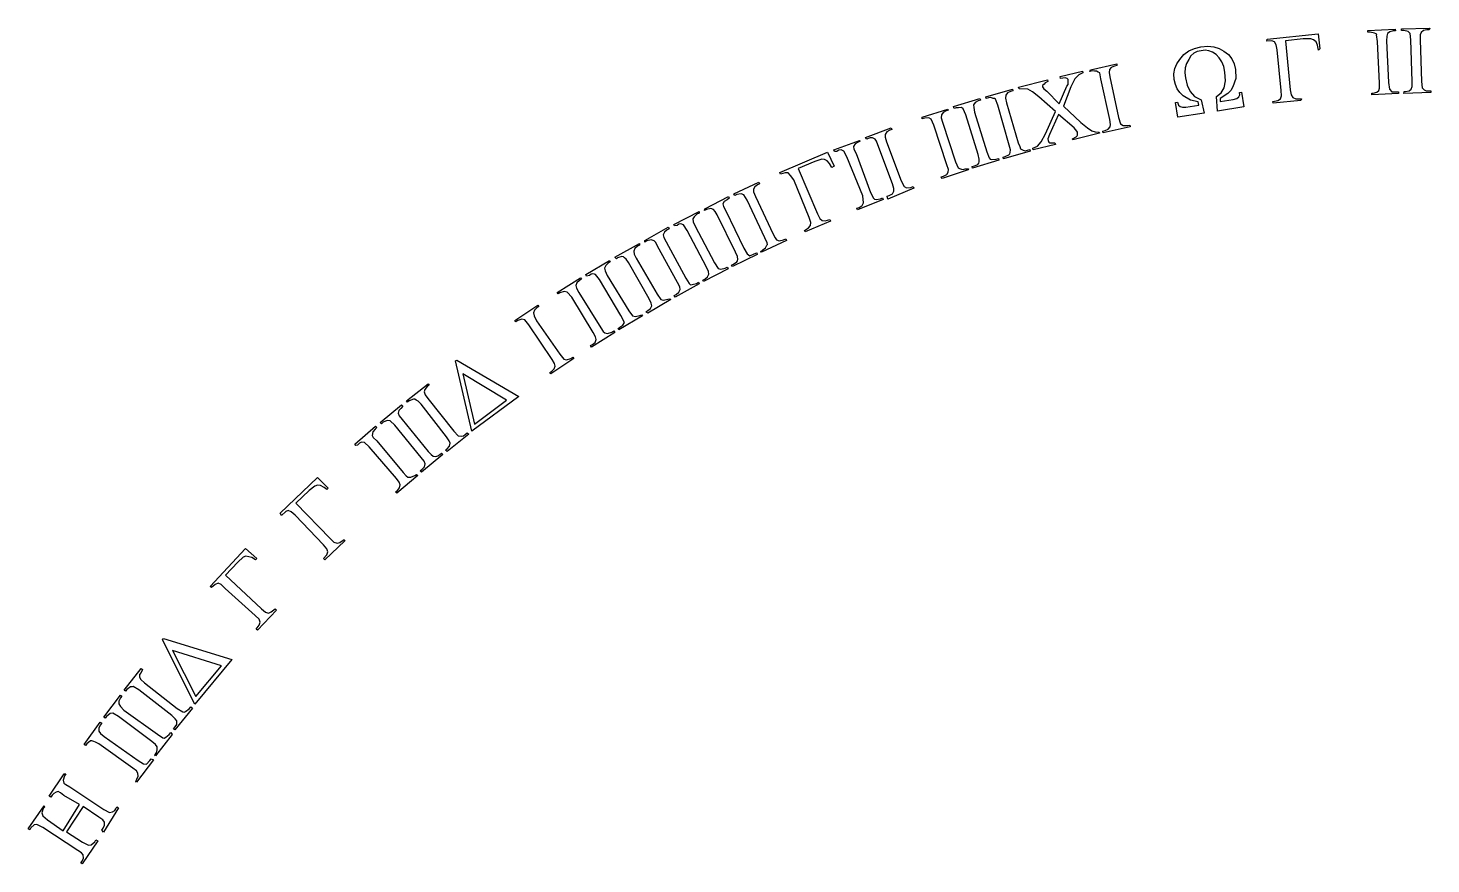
# Model space of a CAD drawing. Extents: x 0 to 660, y 0 to 661.
# Drawn here: x 49.2 to 323.4, y 496.8 to 660.2 of the extents above; entities that cross this region are included whole.
import ezdxf

# ---------------------------------------------------------------- set-up
doc = ezdxf.new("R2010")
doc.units = 0

msp = doc.modelspace()

# ---------------------------------------------------------------- linework, layer by layer
at = {"layer": 'Layer 1'}
for p, q in [((291.433, 658.087), (301.387, 659.11)), ((301.387, 659.11), (301.731, 656.181)), ((311.08, 659.78), (316.478, 660.045)), ((311.097, 659.436), (311.08, 659.78)), ((311.543, 659.458), (311.097, 659.436)), ((312.409, 659.277), (311.543, 659.458)), ((312.745125, 659.10525), (312.409, 659.277)), ((312.844234, 659.005312), (312.745125, 659.10525)), ((312.809, 658.896), (312.844234, 659.005312)), ((312.992, 657.638), (312.809, 658.896)), ((314.78875, 658.65325), (314.776, 657.726)), ((314.938, 659.168), (314.78875, 658.65325)), ((315.37875, 659.53175), (314.938, 659.168)), ((316.04, 659.678), (315.37875, 659.53175)), ((316.495, 659.701), (316.04, 659.678)), ((316.478, 660.045), (316.495, 659.701)), ((317.671, 660.091), (323.23, 660.249)), ((317.681, 659.747), (317.671, 660.091)), ((318.128, 659.76), (317.681, 659.747)), ((318.99, 659.562), (318.128, 659.76)), ((319.383, 659.173), (318.99, 659.562)), ((319.54, 657.913), (319.383, 659.173)), ((321.35675, 658.891375), (321.325, 657.965)), ((321.516, 659.403), (321.35675, 658.891375)), ((321.997, 659.7585), (321.516, 659.403)), ((322.628, 659.892), (321.997, 659.7585)), ((323.083, 659.905), (322.628, 659.892)), ((323.23, 660.249), (323.083, 659.905)), ((275.131937, 655.054547), (276.08425, 655.768125)), ((276.08425, 655.768125), (277.195938, 656.268891)), ((277.737875, 655.653578), (277.071, 655.309125)), ((277.195938, 656.268891), (278.467, 656.574)), ((278.518, 655.82), (277.737875, 655.653578)), ((278.467, 656.574), (279.805766, 656.676938)), ((279.286359, 655.902703), (278.518, 655.82)), ((280.029875, 655.798375), (279.286359, 655.902703)), ((279.805766, 656.676938), (280.972125, 656.57325)), ((280.748453, 655.513859), (280.029875, 655.798375)), ((281.442, 655.056), (280.748453, 655.513859)), ((280.972125, 656.57325), (282.015672, 656.262938)), ((282.015672, 656.262938), (282.986, 655.746)), ((282.986, 655.746), (283.840031, 655.056922)), ((291.353, 657.659), (291.433, 658.087)), ((292.365625, 657.72), (291.353, 657.659)), ((292.881, 657.526), (292.365625, 657.72)), ((293.180375, 656.991125), (292.881, 657.526)), ((293.365, 655.986), (293.180375, 656.991125)), ((294.175, 648.009), (293.365, 655.986)), ((298.495, 658.124), (294.979, 657.767)), ((294.979, 657.767), (295.951, 648.189)), ((299.939, 658.126), (298.495, 658.124)), ((300.488875, 657.930875), (299.939, 658.126)), ((300.984, 657.531), (300.488875, 657.930875)), ((301.255, 656.90825), (300.984, 657.531)), ((300.984, 657.531), (300.984, 657.531)), ((301.463, 655.942), (301.255, 656.90825)), ((301.731, 656.181), (301.463, 655.942)), ((313.391, 649.5), (312.992, 657.638)), ((314.776, 657.726), (315.175, 649.587)), ((319.779, 649.768), (319.54, 657.913)), ((321.325, 657.965), (321.564, 649.82)), ((256.86, 652.103), (262.027, 653.258)), ((261.574, 652.825), (260.947, 652.527)), ((262.02, 652.922), (261.574, 652.825)), ((262.027, 653.258), (262.02, 652.922)), ((273.357875, 652.3185), (273.737109, 653.265469)), ((273.737109, 653.265469), (274.339, 654.111)), ((274.339, 654.111), (275.131937, 655.054547)), ((275.681875, 653.319984), (275.4225, 652.452875)), ((276.137, 654.115), (275.681875, 653.319984)), ((276.532375, 654.793859), (276.137, 654.115)), ((277.071, 655.309125), (276.532375, 654.793859)), ((282.061312, 654.432187), (281.442, 655.056)), ((282.55725, 653.64675), (282.061312, 654.432187)), ((282.929813, 652.699687), (282.55725, 653.64675)), ((283.840031, 655.056922), (284.503, 654.230125)), ((284.503, 654.230125), (284.974719, 653.265516)), ((284.974719, 653.265516), (285.255, 652.163)), ((242.841, 648.694), (248.496, 650.122)), ((248.496, 650.122), (248.58, 649.789)), ((250.967, 650.746), (255.305, 651.842)), ((251.051, 650.413), (250.967, 650.746)), ((251.93, 650.543), (251.051, 650.413)), ((252.339, 650.364), (251.93, 650.543)), ((252.540125, 650.2015), (252.339, 650.364)), ((252.532, 649.838), (252.540125, 650.2015)), ((253.84, 650.349), (253.022, 648.761)), ((254.591, 651.079), (253.84, 650.349)), ((253.84, 650.349), (253.84, 650.349)), ((255.389, 651.508), (254.591, 651.079)), ((255.305, 651.842), (255.389, 651.508)), ((256.74, 651.767), (256.86, 652.103)), ((257.36, 651.862), (256.74, 651.767)), ((257.638375, 651.80625), (257.36, 651.862)), ((258.06, 651.827), (257.638375, 651.80625)), ((258.356875, 651.653), (258.06, 651.827)), ((258.704, 651.518), (258.356875, 651.653)), ((258.907, 650.308), (258.704, 651.518)), ((260.649, 642.348), (258.907, 650.308)), ((260.572, 652.139), (260.510375, 651.5315)), ((260.510375, 651.5315), (260.652, 650.69)), ((260.947, 652.527), (260.572, 652.139)), ((260.652, 650.69), (262.394, 642.73)), ((273.201203, 651.287531), (273.357875, 652.3185)), ((273.267, 650.19), (273.201203, 651.287531)), ((273.49575, 649.23), (273.267, 650.19)), ((275.4225, 652.452875), (275.343875, 651.513578)), ((275.343875, 651.513578), (275.431, 650.502)), ((275.431, 650.502), (275.780625, 649.073)), ((283.179, 651.591), (282.929813, 652.699687)), ((283.288875, 649.929156), (283.179, 651.591)), ((285.273, 650.36375), (284.73, 648.77)), ((285.255, 652.163), (285.273, 650.36375)), ((236.423, 646.812), (241.618, 648.302)), ((240.6945, 647.552125), (240.318, 647.097)), ((241.275, 647.846), (240.6945, 647.552125)), ((241.713, 647.971), (241.275, 647.846)), ((241.618, 648.302), (241.713, 647.971)), ((242.925, 648.361), (242.841, 648.694)), ((244.623, 648.286), (242.925, 648.361)), ((245.558125, 647.7845), (244.623, 648.286)), ((246.767, 646.827), (245.558125, 647.7845)), ((247.533375, 649.035875), (247.502, 648.778)), ((247.502, 648.778), (247.7365, 648.394625)), ((247.861, 649.305), (247.533375, 649.035875)), ((247.7365, 648.394625), (248.364, 647.913)), ((248.0165, 649.563125), (247.861, 649.305)), ((248.58, 649.789), (248.0165, 649.563125)), ((248.364, 647.913), (250.765, 645.399)), ((250.765, 645.399), (252.244, 648.882)), ((253.022, 648.761), (251.613, 644.973)), ((252.244, 648.882), (252.524375, 649.236875)), ((252.524375, 649.236875), (252.54, 649.666)), ((252.54, 649.666), (252.532, 649.838)), ((273.861, 648.381), (273.49575, 649.23)), ((274.36275, 647.643), (273.861, 648.381)), ((275.001, 647.016), (274.36275, 647.643)), ((275.780625, 649.073), (276.353, 647.818)), ((276.353, 647.818), (277.229625, 646.850875)), ((281.499, 646.834), (282.448875, 647.550844)), ((283.750125, 647.45375), (282.222, 646.487)), ((282.448875, 647.550844), (283.0455, 648.5825)), ((283.0455, 648.5825), (283.288875, 649.929156)), ((284.330953, 648.068187), (283.750125, 647.45375)), ((284.73, 648.77), (284.330953, 648.068187)), ((286.049, 647.655), (286.389, 647.708)), ((286.106875, 647.180125), (286.049, 647.655)), ((286.389, 647.708), (286.842, 644.833)), ((294.196875, 646.987375), (294.175, 648.009)), ((295.951, 648.189), (296.134375, 647.184125)), ((311.869, 647.182), (311.917, 647.526)), ((317.096, 647.446), (311.869, 647.182)), ((311.917, 647.526), (312.127, 647.548)), ((311.917, 647.526), (311.917, 647.526)), ((312.127, 647.548), (312.84825, 647.69425)), ((312.84825, 647.69425), (313.238, 648.058)), ((313.238, 648.058), (313.3805, 648.523625)), ((313.3805, 648.523625), (313.391, 649.5)), ((315.175, 649.587), (315.358, 648.33)), ((315.358, 648.33), (315.767, 647.809)), ((315.767, 647.809), (316.624, 647.768)), ((316.624, 647.768), (317.079, 647.79)), ((317.079, 647.79), (317.096, 647.446)), ((318.145, 647.483), (318.188, 647.827)), ((323.442, 647.641), (318.145, 647.483)), ((318.188, 647.827), (318.477, 647.84)), ((318.188, 647.827), (318.188, 647.827)), ((318.477, 647.84), (319.211375, 647.973875)), ((319.211375, 647.973875), (319.597, 648.329)), ((319.597, 648.329), (319.75025, 648.799875)), ((319.75025, 648.799875), (319.779, 649.768)), ((321.564, 649.82), (321.722, 648.559)), ((321.722, 648.559), (322.124, 648.171)), ((322.124, 648.171), (322.540375, 647.956375)), ((322.540375, 647.956375), (322.977, 647.972)), ((322.977, 647.972), (323.432, 647.985)), ((323.432, 647.985), (323.442, 647.641)), ((230.113, 644.877), (235.277, 646.471)), ((230.214, 644.548), (230.113, 644.877)), ((230.641, 644.679), (230.214, 644.548)), ((231.091125, 644.645), (230.641, 644.679)), ((231.653, 644.719), (231.091125, 644.645)), ((232.007, 644.449), (231.653, 644.719)), ((234.338625, 645.702), (234.002, 645.24)), ((234.002, 645.24), (234.054375, 644.7045)), ((234.002, 645.24), (234.002, 645.24)), ((234.054375, 644.7045), (234.202, 643.803)), ((234.943, 646.008), (234.338625, 645.702)), ((235.378, 646.142), (234.943, 646.008)), ((235.277, 646.471), (235.378, 646.142)), ((236.518, 646.481), (236.423, 646.812)), ((236.947, 646.604), (236.518, 646.481)), ((237.382625, 646.652375), (236.947, 646.604)), ((237.831, 646.478), (237.382625, 646.652375)), ((238.111875, 646.496375), (237.831, 646.478)), ((238.308, 646.346), (238.111875, 646.496375)), ((238.773, 645.164), (238.308, 646.346)), ((241.02, 637.331), (238.773, 645.164)), ((240.318, 647.097), (240.290375, 646.56175)), ((240.290375, 646.56175), (240.49, 645.656)), ((240.49, 645.656), (242.736, 637.824)), ((250.065, 643.908), (246.767, 646.827)), ((251.613, 644.973), (254.992, 641.795)), ((273.507, 645.679), (273.88, 645.733)), ((273.96, 642.803), (273.507, 645.679)), ((273.88, 645.733), (274.086125, 645.1375)), ((274.086125, 645.1375), (274.41, 644.884)), ((274.41, 644.884), (274.863375, 644.762375)), ((274.863375, 644.762375), (275.529, 644.802)), ((276.437875, 646.143), (275.001, 647.016)), ((275.529, 644.802), (278.037, 645.197)), ((277.922, 645.81), (276.437875, 646.143)), ((277.229625, 646.850875), (278.494, 646.213)), ((278.037, 645.197), (277.922, 645.81)), ((278.494, 646.213), (279.106, 643.614)), ((281.697, 644.022), (281.499, 646.834)), ((281.499, 646.834), (281.499, 646.834)), ((286.842, 644.833), (281.697, 644.022)), ((282.222, 646.487), (282.227, 645.857)), ((282.227, 645.857), (284.781, 646.259)), ((284.781, 646.259), (285.49275, 646.45625)), ((285.49275, 646.45625), (285.882, 646.772)), ((285.882, 646.772), (286.106875, 647.180125)), ((292.558, 645.881), (293.502375, 646.0895)), ((292.593, 645.539), (292.558, 645.881)), ((297.979, 646.086), (292.593, 645.539)), ((293.502375, 646.0895), (294.011, 646.403)), ((294.011, 646.403), (294.196875, 646.987375)), ((296.134375, 647.184125), (296.431, 646.648)), ((296.431, 646.648), (297.012625, 646.433)), ((297.012625, 646.433), (298.159, 646.428)), ((298.159, 646.428), (297.979, 646.086)), ((223.958, 642.49), (223.964, 642.817)), ((224.522, 642.63), (223.958, 642.49)), ((223.964, 642.817), (228.981, 644.417)), ((225.265, 642.687), (224.522, 642.63)), ((225.752, 642.427), (225.265, 642.687)), ((226.265, 641.264), (225.752, 642.427)), ((227.731, 643.258), (227.724375, 642.721875)), ((227.724375, 642.721875), (227.96, 641.825)), ((228.058125, 643.726875), (227.731, 643.258)), ((227.731, 643.258), (227.731, 643.258)), ((227.96, 641.825), (230.52, 634.089)), ((228.656, 644.045), (228.058125, 643.726875)), ((229.089, 644.188), (228.656, 644.045)), ((228.981, 644.417), (229.089, 644.188)), ((232.496, 643.276), (232.007, 644.449)), ((234.899, 635.49), (232.496, 643.276)), ((234.202, 643.803), (236.606, 636.017)), ((248.099, 639.536), (250.065, 643.908)), ((250.623, 643.368), (248.891, 639.439)), ((253.666, 640.754), (250.623, 643.368)), ((254.992, 641.795), (256.27725, 640.71025)), ((260.7925, 641.410375), (260.649, 642.348)), ((262.394, 642.73), (262.783, 641.52)), ((279.106, 643.614), (273.96, 642.803)), ((212.871, 638.863), (217.938, 640.743)), ((217.0445, 639.923), (216.734, 639.443)), ((216.734, 639.443), (216.7465, 638.906875)), ((217.631, 640.262), (217.0445, 639.923)), ((218.058, 640.42), (217.631, 640.262)), ((217.938, 640.743), (218.058, 640.42)), ((228.825, 633.529), (226.265, 641.264)), ((247.252, 638.027), (248.099, 639.536)), ((248.891, 639.439), (248.58, 638.617)), ((258.672, 639.683), (253.424, 638.358)), ((254.187, 640.085), (253.666, 640.754)), ((254.088, 638.995), (254.2975, 639.14125)), ((254.338375, 639.89325), (254.187, 640.085)), ((254.2975, 639.14125), (254.336, 639.322)), ((254.336, 639.322), (254.372, 639.691)), ((254.372, 639.691), (254.338375, 639.89325)), ((256.27725, 640.71025), (257.129, 640.152)), ((257.129, 640.152), (257.812, 639.95825)), ((257.812, 639.95825), (258.588, 639.919)), ((258.588, 639.919), (258.672, 639.683)), ((259.29, 640.117), (259.726, 640.213)), ((259.364, 639.781), (259.29, 640.117)), ((259.29, 640.117), (259.29, 640.117)), ((264.643, 640.937), (259.364, 639.781)), ((259.726, 640.213), (260.360625, 640.457625)), ((260.360625, 640.457625), (260.738, 640.901)), ((260.738, 640.901), (260.7925, 641.410375)), ((262.783, 641.52), (263.25, 641.213)), ((263.25, 641.213), (264.124, 641.176)), ((264.124, 641.176), (264.57, 641.273)), ((264.57, 641.273), (264.643, 640.937)), ((206.732, 636.458), (211.76, 638.281)), ((206.858, 636.137), (206.732, 636.458)), ((207.700375, 636.38375), (207.273, 636.098)), ((208.151, 636.407), (207.700375, 636.38375)), ((208.653, 636.175), (208.151, 636.407)), ((210.882875, 637.5975), (210.582, 637.091)), ((210.582, 637.091), (210.642, 636.575875)), ((210.582, 637.091), (210.582, 637.091)), ((210.642, 636.575875), (211.05, 635.697)), ((211.462, 637.951), (210.882875, 637.5975)), ((211.886, 638.118), (211.462, 637.951)), ((211.76, 638.281), (211.886, 638.118)), ((213.175, 638.541), (212.871, 638.863)), ((213.41, 638.62), (213.175, 638.541)), ((213.839125, 638.7865), (213.41, 638.62)), ((214.29, 638.785), (213.839125, 638.7865)), ((214.786, 638.542), (214.29, 638.785)), ((215.073875, 638.133125), (214.786, 638.542)), ((215.34, 637.398), (215.073875, 638.133125)), ((218.174, 629.758), (215.34, 637.398)), ((216.7465, 638.906875), (217.014, 638.019)), ((217.014, 638.019), (219.848, 630.38)), ((241.221, 636.426), (241.02, 637.331)), ((241.2, 635.893), (241.221, 636.426)), ((242.736, 637.824), (243.069375, 637.067125)), ((242.736, 637.824), (242.736, 637.824)), ((243.069375, 637.067125), (243.201, 636.641)), ((243.201, 636.641), (243.742, 636.364)), ((243.742, 636.364), (244.1355, 636.24075)), ((244.1355, 636.24075), (244.562, 636.383)), ((244.562, 636.383), (245, 636.509)), ((245, 636.509), (245.095, 636.178)), ((245.602, 636.737), (246.531, 637.127)), ((245.686, 636.404), (245.602, 636.737)), ((250.024, 637.499), (245.686, 636.404)), ((246.531, 637.127), (247.252, 638.027)), ((248.58, 638.617), (248.592, 638.231)), ((248.592, 638.231), (248.71925, 637.946125)), ((248.71925, 637.946125), (248.956, 637.815)), ((248.956, 637.815), (249.939, 637.833)), ((249.939, 637.833), (250.024, 637.499)), ((253.34, 638.572), (254.088, 638.995)), ((253.424, 638.358), (253.34, 638.572)), ((196.142, 631.999), (205.452, 635.966)), ((202.984, 634.166), (199.732, 632.781)), ((204.362, 634.597), (202.984, 634.166)), ((204.909375, 634.553625), (204.362, 634.597)), ((205.405, 634.298), (204.909375, 634.553625)), ((205.897, 633.7715), (205.405, 634.298)), ((205.405, 634.298), (205.405, 634.298)), ((205.452, 635.966), (206.756, 633.272)), ((206.317, 632.963), (205.897, 633.7715)), ((207.273, 636.098), (206.858, 636.137)), ((209.229, 635.042), (208.653, 636.175)), ((212.397, 627.461), (209.229, 635.042)), ((211.05, 635.697), (213.877, 628.063)), ((229.10525, 632.560875), (228.825, 633.529)), ((230.52, 634.089), (231.032, 632.927)), ((238.998, 634.419), (233.834, 632.825)), ((234.185, 633.285), (234.8525, 633.59325)), ((234.8525, 633.59325), (235.063062, 633.805312)), ((235.119125, 634.58925), (234.899, 635.49)), ((235.063062, 633.805312), (235.109, 634.056)), ((235.109, 634.056), (235.119125, 634.58925)), ((236.606, 636.017), (237.095, 634.844)), ((237.095, 634.844), (237.29625, 634.606625)), ((237.29625, 634.606625), (237.586, 634.577)), ((237.586, 634.577), (238.461, 634.613)), ((238.461, 634.613), (238.896, 634.748)), ((238.896, 634.748), (238.998, 634.419)), ((239.805, 635.019), (240.234, 635.142)), ((239.9, 634.688), (239.805, 635.019)), ((245.095, 636.178), (239.9, 634.688)), ((240.234, 635.142), (240.9255, 635.436875)), ((240.9255, 635.436875), (241.142719, 635.644734)), ((241.142719, 635.644734), (241.2, 635.893)), ((196.277, 631.683), (196.142, 631.999)), ((197.203875, 631.9565), (196.277, 631.683)), ((197.8, 631.927), (197.203875, 631.9565)), ((198.265625, 631.44275), (197.8, 631.927)), ((198.882, 630.6), (198.265625, 631.44275)), ((199.732, 632.781), (203.506, 623.924)), ((206.756, 633.272), (206.317, 632.963)), ((227.705, 631.169), (228.128, 631.309)), ((227.875, 630.842), (227.705, 631.169)), ((232.943, 632.54), (227.875, 630.842)), ((228.128, 631.309), (228.8115, 631.629375)), ((228.8115, 631.629375), (229.063, 632.099)), ((229.063, 632.099), (229.10525, 632.560875)), ((231.032, 632.927), (231.258125, 632.766625)), ((231.258125, 632.766625), (231.698, 632.67)), ((231.698, 632.67), (231.9935, 632.616)), ((231.9935, 632.616), (232.403, 632.724)), ((232.403, 632.724), (233.071, 632.714)), ((233.071, 632.714), (232.943, 632.54)), ((233.732, 633.154), (234.185, 633.285)), ((233.834, 632.825), (233.732, 633.154)), ((187.178, 627.816), (192.067, 630.12)), ((191.24625, 629.2275), (190.978, 628.723)), ((190.978, 628.723), (191.035875, 628.18975)), ((191.035875, 628.18975), (191.378, 627.328)), ((191.801, 629.615), (191.24625, 629.2275)), ((192.213, 629.809), (191.801, 629.615)), ((192.067, 630.12), (192.213, 629.809)), ((201.863, 623.224), (198.882, 630.6)), ((213.877, 628.063), (214.454, 626.983)), ((222.325, 628.917), (217.258, 626.809)), ((218.149375, 627.85725), (218.462, 628.338)), ((218.44325, 628.871), (218.174, 629.758)), ((218.462, 628.338), (218.44325, 628.871)), ((219.848, 630.38), (220.435, 629.235)), ((220.435, 629.235), (220.907, 628.996)), ((220.907, 628.996), (221.778, 629.081)), ((221.778, 629.081), (222.205, 629.24)), ((222.205, 629.24), (222.325, 628.917)), ((181.499, 624.897), (186.107, 627.298)), ((185.304125, 626.331), (185.046, 625.879)), ((185.046, 625.879), (185.128, 625.347125)), ((185.046, 625.879), (185.046, 625.879)), ((185.128, 625.347125), (185.579, 624.492)), ((185.851, 626.69), (185.304125, 626.331)), ((186.26, 626.99), (185.851, 626.69)), ((186.107, 627.298), (186.26, 626.99)), ((187.351, 627.505), (187.178, 627.816)), ((187.729, 627.696), (187.351, 627.505)), ((188.598, 627.858), (187.729, 627.696)), ((189.114, 627.659), (188.598, 627.858)), ((189.762, 626.567), (189.114, 627.659)), ((193.236, 619.196), (189.762, 626.567)), ((191.378, 627.328), (194.852, 619.957)), ((216.383, 626.703), (211.355, 624.722)), ((211.644, 625.163), (212.229875, 625.553875)), ((212.229875, 625.553875), (212.533, 626.046)), ((212.533, 626.046), (212.397, 627.461)), ((214.454, 626.983), (214.667, 626.788625)), ((214.667, 626.788625), (214.964, 626.754)), ((214.964, 626.754), (215.833, 626.856)), ((215.833, 626.856), (216.257, 627.024)), ((216.257, 627.024), (216.383, 626.703)), ((217.138, 627.36), (217.557, 627.516)), ((217.258, 626.809), (217.138, 627.36)), ((217.138, 627.36), (217.138, 627.36)), ((217.557, 627.516), (218.149375, 627.85725)), ((175.406, 621.856), (180.358, 624.354)), ((179.414375, 623.350875), (179.166, 622.914)), ((179.166, 622.914), (179.245875, 622.383625)), ((179.166, 622.914), (179.166, 622.914)), ((179.953, 623.838), (179.414375, 623.350875)), ((180.358, 624.049), (179.953, 623.838)), ((180.358, 624.354), (180.358, 624.049)), ((181.418, 624.588), (181.499, 624.897)), ((181.818, 624.787), (181.418, 624.588)), ((182.684, 624.967), (181.818, 624.787)), ((183.203, 624.778), (182.684, 624.967)), ((183.529125, 624.397875), (183.203, 624.778)), ((183.874, 623.699), (183.529125, 624.397875)), ((187.495, 616.399), (183.874, 623.699)), ((185.579, 624.492), (189.095, 617.193)), ((202.187625, 622.254875), (201.863, 623.224)), ((203.506, 623.924), (203.97925, 623.01875)), ((203.97925, 623.01875), (204.421, 622.595)), ((204.421, 622.595), (205.011875, 622.52475)), ((205.011875, 622.52475), (205.932, 622.834)), ((205.932, 622.834), (206.067, 622.518)), ((211.229, 625.042), (211.644, 625.163)), ((211.355, 624.722), (211.229, 625.042)), ((169.791, 618.702), (174.358, 621.296)), ((173.592875, 620.354875), (173.355, 619.835)), ((173.355, 619.835), (173.495375, 619.307)), ((173.355, 619.835), (173.355, 619.835)), ((174.124, 620.775), (173.592875, 620.354875)), ((174.523, 620.994), (174.124, 620.775)), ((174.358, 621.296), (174.523, 620.994)), ((175.566, 621.551), (175.406, 621.856)), ((176.085, 621.628), (175.566, 621.551)), ((176.43525, 621.8935), (176.085, 621.628)), ((176.823, 621.955), (176.43525, 621.8935)), ((177.347, 621.776), (176.823, 621.955)), ((178.039, 620.687), (177.347, 621.776)), ((181.806, 613.485), (178.039, 620.687)), ((179.245875, 622.383625), (179.622, 621.536)), ((179.622, 621.536), (183.389, 614.311)), ((194.852, 619.957), (195.218125, 619.214875)), ((200.952, 620.634), (201.791375, 621.1815)), ((201.117, 620.396), (200.952, 620.634)), ((206.067, 622.518), (201.117, 620.396)), ((201.791375, 621.1815), (202.183, 621.642)), ((202.183, 621.642), (202.187625, 622.254875)), ((163.872, 615.422), (168.748, 618.11)), ((167.814, 617.154), (167.586, 616.63)), ((168.336, 617.585), (167.814, 617.154)), ((168.731, 617.812), (168.336, 617.585)), ((168.748, 618.11), (168.731, 617.812)), ((169.782, 618.4), (169.791, 618.702)), ((170.174, 618.615), (169.782, 618.4)), ((171.032, 618.829), (170.174, 618.615)), ((171.559, 618.662), (171.032, 618.829)), ((171.90725, 618.293125), (171.559, 618.662)), ((172.272, 617.61), (171.90725, 618.293125)), ((176.182, 610.461), (172.272, 617.61)), ((173.495375, 619.307), (173.905, 618.467)), ((173.905, 618.467), (177.749, 611.318)), ((189.095, 617.193), (189.766, 616.113)), ((197.444, 618.711), (192.556, 616.407)), ((192.813, 616.909), (193.3745, 617.29925)), ((193.649, 618.2695), (193.236, 619.196)), ((193.3745, 617.29925), (193.645, 617.805)), ((193.645, 617.805), (193.724813, 617.955125)), ((193.724813, 617.955125), (193.649, 618.2695)), ((195.218125, 619.214875), (195.501, 618.865)), ((195.501, 618.865), (196.025, 618.669)), ((196.025, 618.669), (196.885, 618.828)), ((196.885, 618.828), (197.298, 619.023)), ((196.885, 618.828), (196.885, 618.828)), ((197.298, 619.023), (197.444, 618.711)), ((158.207, 612.035), (162.84, 614.816)), ((163.017, 614.521), (162.626, 614.287)), ((162.84, 614.816), (163.017, 614.521)), ((164.227, 615.123), (163.872, 615.422)), ((164.431, 615.345), (164.227, 615.123)), ((165.284, 615.577), (164.431, 615.345)), ((165.583125, 615.524), (165.284, 615.577)), ((165.814, 615.315), (165.583125, 615.524)), ((166.125875, 615.04475), (165.814, 615.315)), ((166.548, 614.383), (166.125875, 615.04475)), ((170.602, 607.314), (166.548, 614.383)), ((167.586, 616.63), (167.687375, 616.02625)), ((167.586, 616.63), (167.586, 616.63)), ((167.687375, 616.02625), (168.097, 615.271)), ((168.097, 615.271), (172.151, 608.203)), ((191.712, 615.999), (186.871, 613.597)), ((187.118, 614.104), (187.730125, 614.50575)), ((187.856375, 615.54525), (187.495, 616.399)), ((187.730125, 614.50575), (187.904516, 614.747781)), ((187.932, 615.017), (187.856375, 615.54525)), ((187.904516, 614.747781), (187.932, 615.017)), ((189.766, 616.113), (190.293, 615.731)), ((190.293, 615.731), (191.151, 616.105)), ((191.151, 616.105), (191.664, 616.307)), ((191.664, 616.307), (191.712, 615.999)), ((192.409, 616.485), (192.813, 616.909)), ((192.556, 616.407), (192.409, 616.485)), ((158.384, 611.74), (158.207, 612.035)), ((158.919, 611.86), (158.384, 611.74)), ((159.30075, 612.13325), (158.919, 611.86)), ((159.615, 612.219), (159.30075, 612.13325)), ((159.91525, 612.10125), (159.615, 612.219)), ((160.148, 612.072), (159.91525, 612.10125)), ((160.903, 611.05), (160.148, 612.072)), ((162.169875, 613.8455), (161.896, 613.317)), ((161.896, 613.317), (162.007875, 612.778)), ((161.896, 613.317), (161.896, 613.317)), ((162.007875, 612.778), (162.434, 611.852)), ((162.626, 614.287), (162.169875, 613.8455)), ((162.434, 611.852), (166.628, 604.983)), ((186.03, 613.17), (181.237, 610.671)), ((181.474, 611.138), (182.019375, 611.590125)), ((182.22475, 612.638375), (181.806, 613.485)), ((182.019375, 611.590125), (182.27, 612.112)), ((182.27, 612.112), (182.22475, 612.638375)), ((183.389, 614.311), (184.081, 613.245)), ((184.081, 613.245), (184.613, 613.071)), ((184.613, 613.071), (185.466, 613.264)), ((185.466, 613.264), (185.87, 613.475)), ((185.87, 613.475), (186.03, 613.17)), ((186.718, 613.906), (187.118, 614.104)), ((186.871, 613.597), (186.718, 613.906)), ((152.616, 608.508), (157.193, 611.412)), ((156.48525, 610.426875), (156.279, 609.894)), ((156.279, 609.894), (156.401, 609.37175)), ((156.279, 609.894), (156.279, 609.894)), ((156.401, 609.37175), (156.844, 608.557)), ((156.99, 610.878), (156.48525, 610.426875)), ((157.376, 611.121), (156.99, 610.878)), ((157.193, 611.412), (157.376, 611.121)), ((165.097, 604.064), (160.903, 611.05)), ((180.412, 610.23), (175.671, 607.637)), ((176.577625, 609.62275), (176.182, 610.461)), ((176.434, 608.57675), (176.674, 609.098)), ((176.674, 609.098), (176.577625, 609.62275)), ((177.749, 611.318), (178.463, 610.267)), ((178.463, 610.267), (178.6925, 610.06575)), ((178.6925, 610.06575), (178.997, 610.103)), ((178.997, 610.103), (179.847, 610.314)), ((179.847, 610.314), (180.247, 610.532)), ((180.247, 610.532), (180.412, 610.23)), ((181.078, 610.977), (181.474, 611.138)), ((181.237, 610.671), (181.078, 610.977)), ((152.799, 608.247), (152.616, 608.508)), ((153.177, 608.485), (152.799, 608.247)), ((154.02, 608.751), (153.177, 608.485)), ((154.556, 608.615), (154.02, 608.751)), ((155.519, 607.608), (154.556, 608.615)), ((159.664, 600.707), (155.519, 607.608)), ((156.844, 608.557), (161.177, 601.597)), ((174.835, 607.168), (170.323, 604.48)), ((171.013625, 606.48375), (170.602, 607.314)), ((171.12, 605.961), (171.013625, 606.48375)), ((172.151, 608.203), (172.885, 607.166)), ((172.885, 607.166), (173.423, 607.013)), ((173.423, 607.013), (174.268, 607.24)), ((174.268, 607.24), (174.663, 607.317)), ((174.663, 607.317), (174.835, 607.168)), ((175.506, 607.939), (175.897, 608.153)), ((175.671, 607.637), (175.506, 607.939)), ((175.897, 608.153), (176.434, 608.57675)), ((144.353, 603.08), (148.842, 606.09)), ((148.1645, 605.0835), (147.974, 604.545)), ((147.974, 604.545), (148.1115, 603.94675)), ((147.974, 604.545), (147.974, 604.545)), ((148.1115, 603.94675), (148.579, 603.002)), ((148.655, 605.55), (148.1645, 605.0835)), ((149.034, 605.804), (148.655, 605.55)), ((148.842, 606.09), (149.034, 605.804)), ((169.332, 604.002), (164.699, 601.221)), ((165.769, 602.642), (165.097, 604.064)), ((166.628, 604.983), (167.383, 603.96)), ((167.383, 603.96), (167.924, 603.819)), ((167.924, 603.819), (168.765, 604.063)), ((168.765, 604.063), (169.155, 604.195)), ((169.155, 604.195), (169.332, 604.002)), ((169.975, 604.779), (170.363, 605.001)), ((170.323, 604.48), (169.975, 604.779)), ((170.363, 605.001), (170.891125, 605.43525)), ((170.891125, 605.43525), (171.12, 605.961)), ((144.545, 602.795), (144.353, 603.08)), ((144.916, 603.043), (144.545, 602.795)), ((145.751, 603.334), (144.916, 603.043)), ((146.29, 603.215), (145.751, 603.334)), ((147.095, 602.231), (146.29, 603.215)), ((151.633, 595.463), (147.095, 602.231)), ((148.579, 603.002), (153.116, 596.458)), ((163.9, 600.73), (159.323, 597.856)), ((160.108625, 599.861), (159.664, 600.707)), ((161.177, 601.597), (161.62525, 600.929125)), ((161.62525, 600.929125), (161.952, 600.649)), ((161.952, 600.649), (162.495, 600.518)), ((162.495, 600.518), (163.331, 600.779)), ((163.331, 600.779), (163.717, 601.022)), ((163.717, 601.022), (163.9, 600.73)), ((164.522, 601.516), (164.905, 601.746)), ((164.699, 601.221), (164.522, 601.516)), ((164.905, 601.746), (165.43975, 602.180875)), ((165.43975, 602.180875), (165.769, 602.642)), ((159.14, 598.148), (159.518, 598.385)), ((159.323, 597.856), (159.14, 598.148)), ((159.518, 598.385), (160.0285, 598.7555)), ((160.0285, 598.7555), (160.236, 599.375)), ((160.236, 599.375), (160.108625, 599.861)), ((132.759, 595.144), (133.012, 595.333)), ((135.943, 581.422), (132.759, 595.144)), ((133.012, 595.333), (145.153, 588.188)), ((155.866, 595.613), (151.377, 592.604)), ((152.10175, 594.663125), (151.633, 595.463)), ((153.116, 596.458), (153.921, 595.474)), ((153.921, 595.474), (154.468, 595.36)), ((154.468, 595.36), (155.296, 595.645)), ((155.296, 595.645), (155.674, 595.899)), ((155.674, 595.899), (155.866, 595.613)), ((142.753, 587.491), (134.193, 592.622)), ((134.193, 592.622), (136.469, 582.801)), ((151.185, 592.89), (151.556, 593.138)), ((151.377, 592.604), (151.185, 592.89)), ((151.556, 593.138), (152.053125, 593.60825)), ((152.053125, 593.60825), (152.245, 594.149)), ((152.245, 594.149), (152.10175, 594.663125)), ((123.148, 587.336), (127.382, 590.694)), ((127.239, 590.141), (126.786875, 589.558125)), ((127.596, 590.424), (127.239, 590.141)), ((127.382, 590.694), (127.596, 590.424)), ((123.362, 587.066), (123.148, 587.336)), ((123.711, 587.344), (123.362, 587.066)), ((124.521, 587.701), (123.711, 587.344)), ((124.822625, 587.687125), (124.521, 587.701)), ((125.068, 587.479), (124.822625, 587.687125)), ((125.438875, 587.294125), (125.068, 587.479)), ((126.013, 586.708), (125.438875, 587.294125)), ((126.786875, 589.558125), (126.64, 589.084)), ((126.64, 589.084), (126.8185, 588.499375)), ((126.8185, 588.499375), (127.348, 587.818)), ((127.348, 587.818), (132.411, 581.433)), ((145.153, 588.188), (135.943, 581.422)), ((136.469, 582.801), (142.753, 587.491)), ((118.054, 583.146), (122.221, 586.587)), ((121.647125, 585.493875), (121.512, 584.963)), ((121.512, 584.963), (121.707625, 584.3985)), ((121.512, 584.963), (121.512, 584.963)), ((122.089, 585.838), (121.647125, 585.493875)), ((121.707625, 584.3985), (122.306, 583.711)), ((122.441, 586.321), (122.089, 585.838)), ((122.221, 586.587), (122.441, 586.321)), ((131.011, 580.323), (126.013, 586.708)), ((113.047, 578.856), (117.145, 582.379)), ((117.024, 581.821), (116.591875, 581.278375)), ((117.369, 582.119), (117.024, 581.821)), ((117.145, 582.379), (117.369, 582.119)), ((118.316, 582.88), (118.054, 583.146)), ((118.618, 583.164), (118.316, 582.88)), ((119.42, 583.537), (118.618, 583.164)), ((119.969, 583.472), (119.42, 583.537)), ((120.867, 582.573), (119.969, 583.472)), ((126.056, 576.29), (120.867, 582.573)), ((122.306, 583.711), (127.433, 577.427)), ((132.411, 581.433), (133.291, 580.516)), ((132.411, 581.433), (132.411, 581.433)), ((135.943, 581.422), (135.943, 581.422)), ((136.469, 582.801), (136.469, 582.801)), ((113.271, 578.595), (113.047, 578.856)), ((113.61, 578.684), (113.271, 578.595)), ((113.97775, 579.103625), (113.61, 578.684)), ((114.404, 579.275), (113.97775, 579.103625)), ((114.954, 579.22), (114.404, 579.275)), ((115.871, 578.34), (114.954, 579.22)), ((116.591875, 581.278375), (116.468, 580.57)), ((116.468, 580.57), (116.682375, 580.201625)), ((116.468, 580.57), (116.468, 580.57)), ((116.682375, 580.201625), (117.358, 579.504)), ((117.358, 579.504), (122.537, 573.326)), ((131.542125, 579.563125), (131.011, 580.323)), ((135.369, 580.81), (131.122, 577.453)), ((131.726, 579.062), (131.542125, 579.563125)), ((131.5775, 578.50775), (131.726, 579.062)), ((133.291, 580.516), (133.846, 580.446)), ((133.846, 580.446), (134.3055, 580.511625)), ((134.3055, 580.511625), (134.648, 580.797)), ((134.648, 580.797), (135.005, 581.08)), ((135.005, 581.08), (135.369, 580.81)), ((121.219, 572.161), (115.871, 578.34)), ((126.601875, 575.541), (126.056, 576.29)), ((130.253, 576.861), (126.086, 573.42)), ((127.433, 577.427), (127.972125, 576.83325)), ((127.972125, 576.83325), (128.41, 576.529)), ((128.41, 576.529), (128.887, 576.469)), ((128.887, 576.469), (129.3115, 576.590625)), ((129.3115, 576.590625), (129.682, 576.836)), ((129.682, 576.836), (130.034, 577.126)), ((130.034, 577.126), (130.253, 576.861)), ((130.77, 577.722), (131.12, 578)), ((131.122, 577.453), (130.77, 577.722)), ((131.12, 578), (131.5775, 578.50775)), ((122.537, 573.326), (123.07875, 572.70475)), ((125.866, 573.685), (126.254, 573.97)), ((126.086, 573.42), (125.866, 573.685)), ((126.254, 573.97), (126.663375, 574.43125)), ((126.796, 575.044), (126.601875, 575.541)), ((126.663375, 574.43125), (126.796, 575.044)), ((98.4831, 565.379), (105.801, 572.369)), ((105.263, 570.675), (104.124, 569.815)), ((105.792625, 570.841375), (105.263, 570.675)), ((106.344, 570.791), (105.792625, 570.841375)), ((105.801, 572.369), (107.872, 570.269)), ((107.05225, 570.424), (106.344, 570.791)), ((121.7485, 571.42325), (121.219, 572.161)), ((125.368, 572.741), (121.27, 569.292)), ((121.948, 570.93), (121.7485, 571.42325)), ((121.82125, 570.370125), (121.948, 570.93)), ((123.07875, 572.70475), (123.454, 572.445)), ((123.454, 572.445), (124.011, 572.396)), ((124.011, 572.396), (124.798, 572.779)), ((124.798, 572.779), (125.144, 572.969)), ((125.144, 572.969), (125.368, 572.741)), ((104.124, 569.815), (101.568, 567.374)), ((107.609, 570.018), (107.05225, 570.424)), ((107.872, 570.269), (107.609, 570.018)), ((121.046, 569.553), (121.384, 569.844)), ((121.27, 569.292), (121.046, 569.553)), ((121.384, 569.844), (121.82125, 570.370125)), ((98.7209, 564.942), (98.4831, 565.379)), ((99.561238, 565.6885), (98.7209, 564.942)), ((100.061, 565.895), (99.561238, 565.6885)), ((100.65475, 565.656375), (100.061, 565.895)), ((101.388, 564.976), (100.65475, 565.656375)), ((106.927, 559.178), (101.388, 564.976)), ((101.568, 567.374), (108.251, 560.412)), ((111.11, 559.997), (107.195, 556.258)), ((108.251, 560.412), (108.989625, 559.730875)), ((108.989625, 559.730875), (109.588, 559.49)), ((109.588, 559.49), (110.125625, 559.668875)), ((110.125625, 559.668875), (110.979, 560.246)), ((110.979, 560.246), (111.11, 559.997)), ((84.8026, 551.07), (91.6915, 558.484)), ((91.2534, 556.789), (90.1696, 555.835)), ((91.7575, 556.952), (91.2534, 556.789)), ((91.6915, 558.484), (93.8833, 556.511)), ((92.3273, 556.872), (91.7575, 556.952)), ((92.969225, 556.700625), (92.3273, 556.872)), ((107.571375, 558.385625), (106.927, 559.178)), ((106.958, 556.507), (107.57525, 557.25075)), ((107.783, 557.81), (107.571375, 558.385625)), ((107.57525, 557.25075), (107.783, 557.81)), ((90.1696, 555.835), (87.7635, 553.245)), ((93.6362, 556.245), (92.969225, 556.700625)), ((93.8833, 556.511), (93.6362, 556.245)), ((107.195, 556.258), (106.958, 556.507)), ((106.958, 556.507), (106.958, 556.507)), ((85.790288, 551.42375), (85.0547, 550.836)), ((86.3467, 551.68), (85.790288, 551.42375)), ((86.925175, 551.451375), (86.3467, 551.68)), ((87.7267, 550.649), (86.925175, 551.451375)), ((87.7635, 553.245), (94.8162, 546.692)), ((85.0547, 550.836), (84.8026, 551.07)), ((93.6007, 545.384), (87.7267, 550.649)), ((97.7277, 546.45), (94.0429, 542.485)), ((94.8162, 546.692), (95.617075, 546.057375)), ((95.617075, 546.057375), (96.1931, 545.851)), ((96.1931, 545.851), (96.745625, 546.06275)), ((96.745625, 546.06275), (97.4756, 546.684)), ((97.4756, 546.684), (97.7277, 546.45)), ((94.352137, 544.630875), (93.6007, 545.384)), ((93.7907, 542.719), (94.36265, 543.49825)), ((94.5374, 544.069), (94.352137, 544.630875)), ((94.36265, 543.49825), (94.5374, 544.069)), ((75.4599, 540.625), (75.6615, 540.869)), ((81.7982, 528.045), (75.4599, 540.625)), ((75.6615, 540.869), (89.0065, 536.762)), ((94.0429, 542.485), (93.7907, 542.719)), ((93.7907, 542.719), (93.7907, 542.719)), ((86.9803, 535.552), (77.44, 538.553)), ((77.44, 538.553), (81.9832, 529.51)), ((67.9653, 530.764), (71.2863, 535.028)), ((71.5578, 534.816), (71.2776, 534.247)), ((71.2863, 535.028), (71.5578, 534.816)), ((89.0065, 536.762), (81.7982, 528.045)), ((81.9832, 529.51), (86.9803, 535.552)), ((70.9574, 533.8205), (70.9456, 533.289)), ((70.9456, 533.289), (71.238413, 532.8395)), ((71.2776, 534.247), (70.9574, 533.8205)), ((71.238413, 532.8395), (71.9327, 532.225)), ((71.9327, 532.225), (78.361, 527.218)), ((71.9327, 532.225), (71.9327, 532.225)), ((64.0087, 525.491), (67.2443, 529.82)), ((67.2443, 529.82), (67.52, 529.614)), ((67.52, 529.614), (67.2472, 529.249)), ((68.2367, 530.553), (67.9653, 530.764)), ((68.5111, 530.905), (68.2367, 530.553)), ((69.2131, 531.443), (68.5111, 530.905)), ((69.563187, 531.428875), (69.2131, 531.443)), ((69.7629, 531.498), (69.563187, 531.428875)), ((70.8352, 530.816), (69.7629, 531.498)), ((77.3112, 525.809), (70.8352, 530.816)), ((81.9832, 529.51), (81.9832, 529.51)), ((66.938825, 528.646125), (66.9384, 528.074)), ((66.9384, 528.074), (67.240062, 527.56475)), ((67.2472, 529.249), (66.938825, 528.646125)), ((67.240062, 527.56475), (67.9465, 526.85)), ((67.9465, 526.85), (74.4732, 522.152)), ((67.9465, 526.85), (67.9465, 526.85)), ((81.3249, 527.277), (77.916, 523.013)), ((78.361, 527.218), (79.4334, 526.536)), ((79.692525, 526.478875), (79.989, 526.598)), ((79.989, 526.598), (80.6854, 527.129)), ((80.6854, 527.129), (80.9915, 527.488)), ((80.9915, 527.488), (81.3249, 527.277)), ((81.7982, 528.045), (81.7982, 528.045)), ((60.1561, 520.137), (63.3047, 524.529)), ((63.3189, 523.958), (63.022625, 523.349625)), ((63.3047, 524.529), (63.5846, 524.329)), ((63.5846, 524.329), (63.3189, 523.958)), ((64.2844, 525.285), (64.0087, 525.491)), ((64.5519, 525.643), (64.2844, 525.285)), ((65.243, 526.194), (64.5519, 525.643)), ((65.7917, 526.261), (65.243, 526.194)), ((66.8773, 525.6), (65.7917, 526.261)), ((73.4038, 520.721), (66.8773, 525.6)), ((77.965388, 525.196125), (77.3112, 525.809)), ((77.9186, 523.577), (78.24325, 524.095125)), ((78.2565, 524.752), (77.965388, 525.196125)), ((78.24325, 524.095125), (78.2565, 524.752)), ((79.4334, 526.536), (79.692525, 526.478875)), ((63.022625, 523.349625), (63.0337, 522.778)), ((63.0337, 522.778), (63.34405, 522.281625)), ((63.0337, 522.778), (63.0337, 522.778)), ((63.34405, 522.281625), (64.0624, 521.717)), ((64.0624, 521.717), (70.6849, 517.007)), ((77.3471, 522.092), (74.1118, 517.94)), ((74.4732, 522.152), (75.5588, 521.468)), ((75.5588, 521.468), (75.8184, 521.402125)), ((75.8184, 521.402125), (76.1131, 521.565)), ((76.1131, 521.565), (76.7987, 522.109)), ((76.7987, 522.109), (77.0714, 522.474)), ((77.0714, 522.474), (77.3471, 522.092)), ((77.6443, 523.225), (77.9186, 523.577)), ((77.916, 523.013), (77.6443, 523.225)), ((60.4358, 519.937), (60.1561, 520.137)), ((60.6959, 520.299), (60.4358, 519.937)), ((61.3758, 520.865), (60.6959, 520.299)), ((61.676937, 520.896), (61.3758, 520.865)), ((62.0209, 520.732), (61.676937, 520.896)), ((62.370037, 520.63), (62.0209, 520.732)), ((63.0218, 520.303), (62.370037, 520.63)), ((69.6443, 515.556), (63.0218, 520.303)), ((74.111863, 520.12275), (73.4038, 520.721)), ((73.9933, 518.146), (74.2843, 518.503)), ((74.4177, 519.685), (74.111863, 520.12275)), ((74.2843, 518.503), (74.438525, 519.11125)), ((74.438525, 519.11125), (74.4177, 519.685)), ((73.7393, 517.181), (70.4074, 512.789)), ((70.6849, 517.007), (71.7835, 516.369)), ((71.7835, 516.369), (72.3362, 516.324)), ((72.3362, 516.324), (73.0106, 517.011)), ((73.0106, 517.011), (73.2763, 517.381)), ((73.2763, 517.381), (73.7393, 517.181)), ((74.1118, 517.94), (73.9933, 518.146)), ((53.3415, 510.061), (56.2697, 514.39)), ((56.3165, 514.031), (56.0366, 513.204)), ((56.0366, 513.204), (56.1958, 512.619)), ((56.2697, 514.39), (56.5588, 514.406)), ((56.5588, 514.406), (56.3165, 514.031)), ((70.364063, 514.971125), (69.6443, 515.556)), ((70.2441, 512.989), (70.4664, 513.352)), ((70.4074, 512.789), (70.2441, 512.989)), ((70.6786, 514.54), (70.364063, 514.971125)), ((70.4664, 513.352), (70.6979, 513.96625)), ((70.6979, 513.96625), (70.6786, 514.54)), ((53.8728, 510.25), (53.6304, 509.875)), ((54.20905, 510.584625), (53.8728, 510.25)), ((54.6602, 510.839), (54.20905, 510.584625)), ((55.0677, 510.95), (54.6602, 510.839)), ((55.5135, 510.732625), (55.0677, 510.95)), ((56.2038, 510.168), (55.5135, 510.732625)), ((56.1958, 512.619), (56.564, 512.3025)), ((59.2348, 508.401), (56.2038, 510.168)), ((56.564, 512.3025), (57.3801, 511.86)), ((57.3801, 511.86), (64.009, 507.443)), ((57.3801, 511.86), (57.3801, 511.86)), ((49.1915, 503.64), (52.3081, 508.179)), ((52.1665, 507.609), (51.8866, 506.782)), ((52.4139, 507.913), (52.1665, 507.609)), ((52.3081, 508.179), (52.4139, 507.913)), ((53.6304, 509.875), (53.3415, 510.061)), ((56.0543, 503.273), (59.2348, 508.401)), ((59.9677, 508.028), (56.7372, 503.106)), ((63.0395, 505.943), (59.9677, 508.028)), ((66.8633, 507.747), (63.9352, 503.013)), ((64.009, 507.443), (65.1369, 506.858)), ((66.130812, 507.22125), (66.332, 507.558)), ((66.332, 507.558), (66.5744, 507.933)), ((66.5744, 507.933), (66.8633, 507.747)), ((51.8866, 506.782), (52.0485, 506.201)), ((52.0485, 506.201), (53.023, 505.438)), ((53.023, 505.438), (56.0543, 503.273)), ((63.801412, 505.391625), (63.0395, 505.943)), ((64.1164, 504.97), (63.801412, 505.391625)), ((64.154863, 504.39975), (64.1164, 504.97)), ((65.1369, 506.858), (65.6798, 506.961)), ((65.6798, 506.961), (66.130812, 507.22125)), ((49.5114, 503.453), (49.1915, 503.64)), ((49.7228, 503.828), (49.5114, 503.453)), ((50.3748, 504.425), (49.7228, 503.828)), ((50.9177, 504.528), (50.3748, 504.425)), ((52.0538, 503.938), (50.9177, 504.528)), ((58.8896, 499.404), (52.0538, 503.938)), ((56.7372, 503.106), (59.859, 501.021)), ((63.646, 503.402), (63.8883, 503.777)), ((63.9352, 503.013), (63.646, 503.402)), ((63.8883, 503.777), (64.154863, 504.39975)), ((59.636675, 498.957125), (58.8896, 499.404)), ((62.8279, 501.333), (59.7852, 496.794)), ((59.859, 501.021), (60.9872, 500.436)), ((60.9872, 500.436), (61.5351, 500.547)), ((61.5351, 500.547), (62.2273, 501.137)), ((62.2273, 501.137), (62.4294, 501.519)), ((62.4294, 501.519), (62.8279, 501.333)), ((59.496, 496.98), (59.7383, 497.355)), ((59.7852, 496.794), (59.496, 496.98)), ((59.9714, 498.556), (59.636675, 498.957125)), ((59.7383, 497.355), (60.008675, 497.922875)), ((60.008675, 497.922875), (59.9714, 498.556))]:
    msp.add_line(p, q, dxfattribs=at)

doc.saveas('drawing.dxf')
